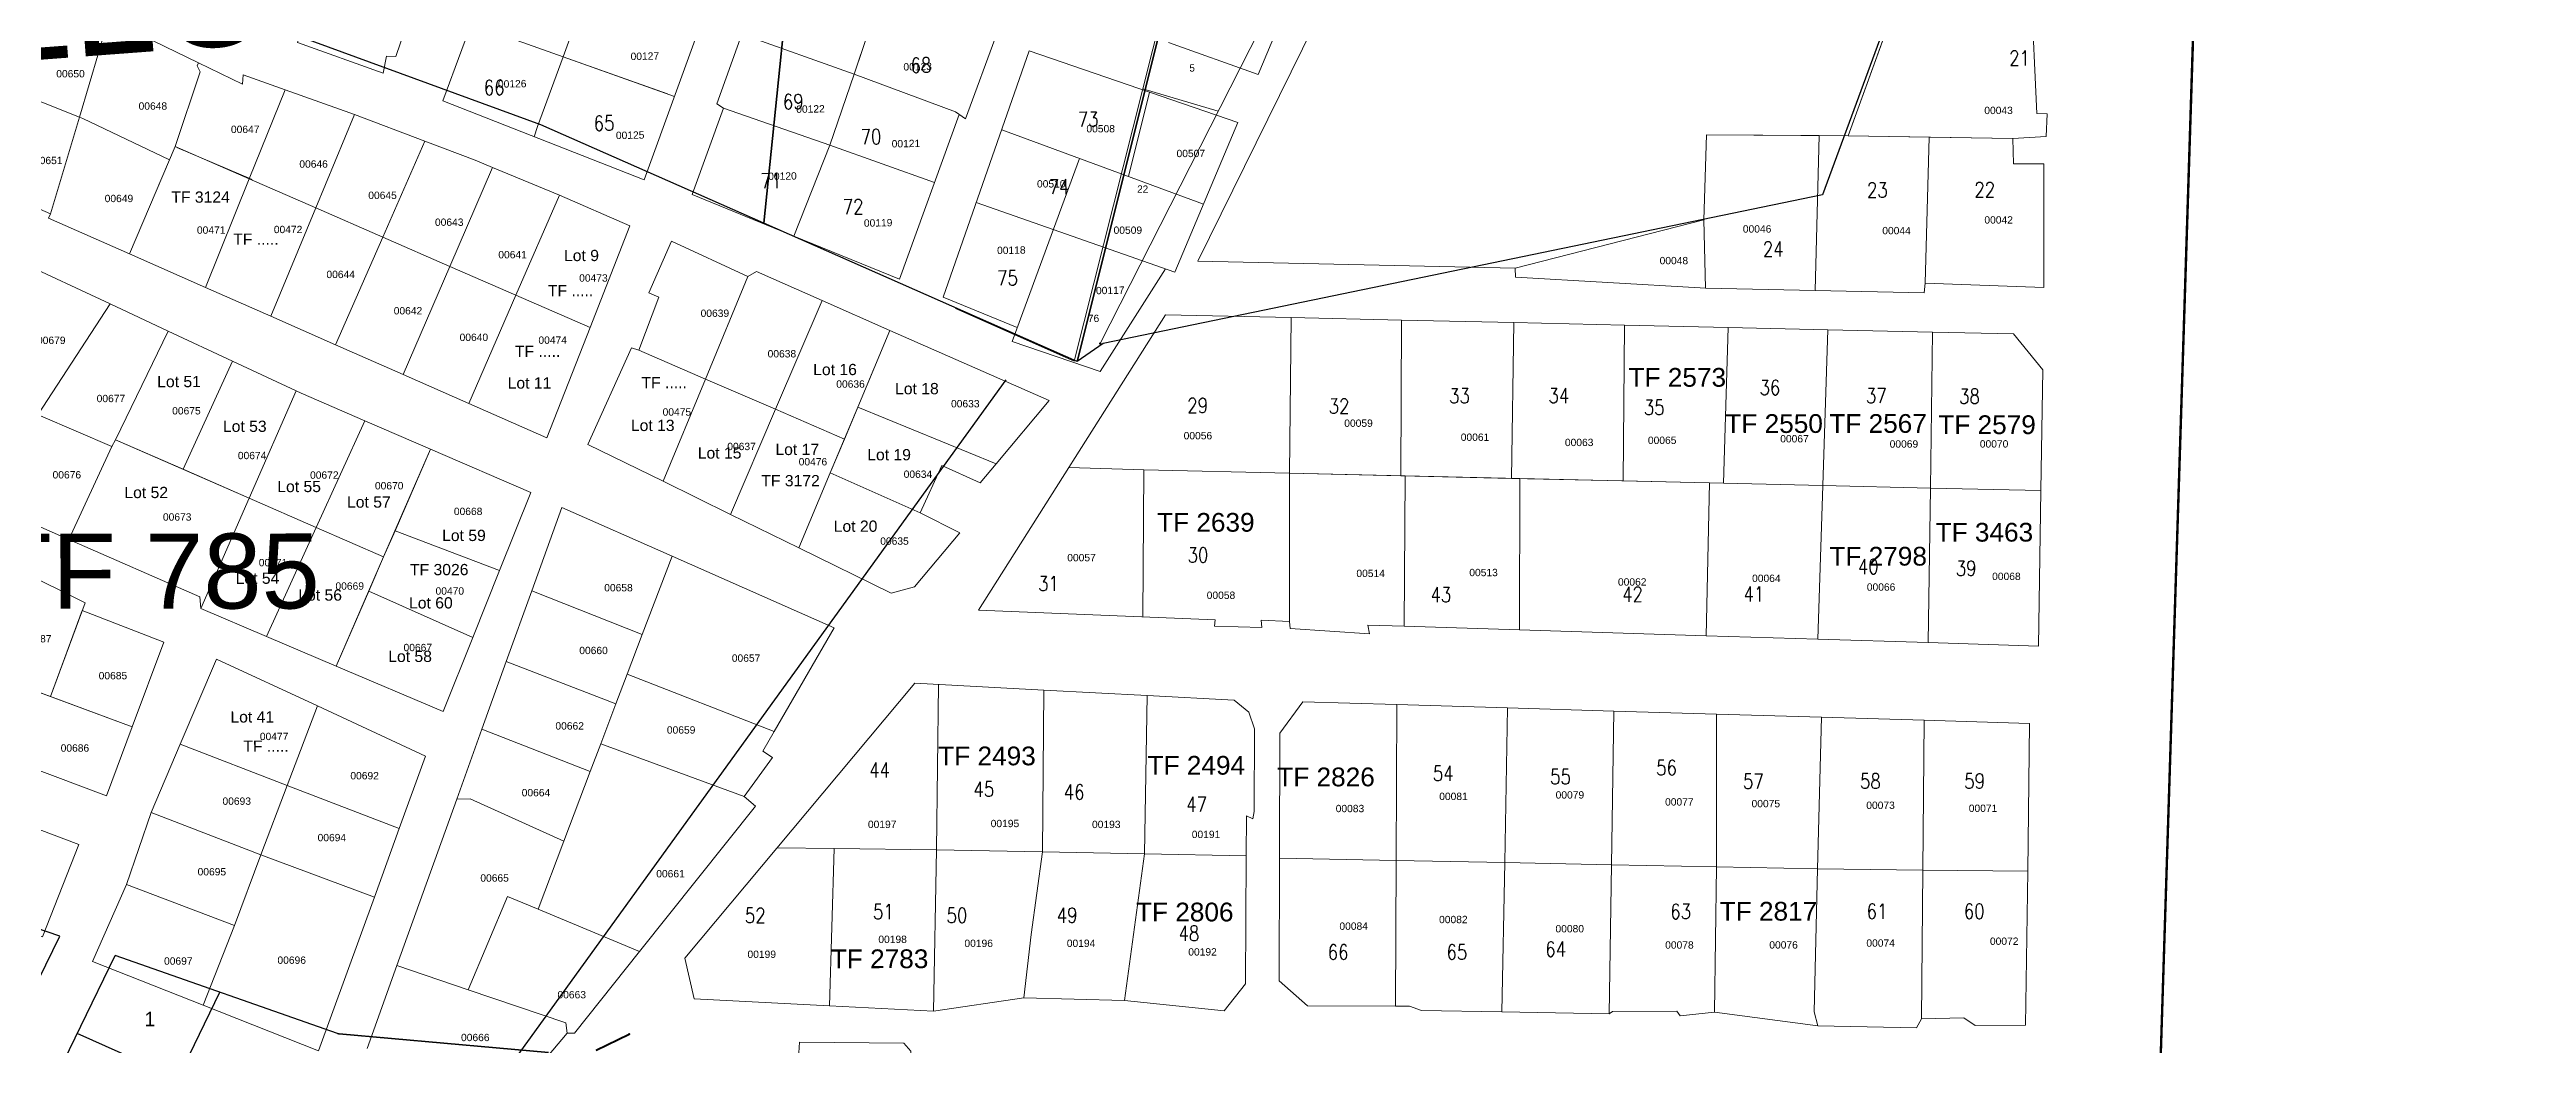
# Model space of a CAD drawing. Header units: metres. Extents: x 251686 to 255059, y 1627526 to 1631912.
# Drawn here: x 253972.7 to 254310, y 1629083.2 to 1629218.7 of the extents above; entities that cross this region are included whole.
import ezdxf
from ezdxf.enums import TextEntityAlignment as Align

# ---------------------------------------------------------------- set-up
doc = ezdxf.new("R2010")
doc.units = ezdxf.units.M
doc.header["$MEASUREMENT"] = 0
for name, color, linetype in [('A_revoir_niveau_0', 7, 'Continuous'), ('limites_parcelles', 7, 'Continuous'), ('limites_sections', 7, 'Continuous'), ('limites_tf', 7, 'Continuous'), ('numero_lot', 7, 'Continuous'), ('numero_parcelle', 7, 'Continuous'), ('toponymie', 7, 'Continuous')]:
    doc.layers.add(name, color=color, linetype=linetype)
for name, color, linetype, lineweight in [('CABA', 7, 'Continuous', 0), ('HT KS', 7, 'Continuous', 0), ('Limite L D TF', 5, 'Continuous', 13), ('Limite M  et R TF', 1, 'Continuous', 30), ('limites_communes_2025', 7, 'Continuous', 0), ('LimiteTF', 4, 'Continuous', 13), ('Numero_TF', 7, 'Continuous', 0)]:
    doc.layers.add(name, color=color, linetype=linetype, lineweight=lineweight)
doc.styles.add('Style-Arial', font='arial.ttf')
doc.styles.add('Style-ENGINEERING', font='ENGINEERING.shx')
doc.styles.add('Style-FANCY', font='times.ttf')
doc.styles.add('Style-STANDARD', font='STANDARD.shx')
doc.styles.add('Style-txt', font='txt.shx')

# ---------------------------------------------------------------- blocks, each defined once
blk = doc.blocks.new('*U77')
at = {"layer": 'LimiteTF', "color": 5, "linetype": 'Continuous', "lineweight": 30, "flags": 128}
blk.add_lwpolyline([(-0.308812, 3.310937), (0.259499, 3.204467), (-0.016426, 0.671559), (0.38039, 0.578517), (-0.283957, -2.731609), (-1.0193, -2.318982), (-2.099385, -1.801419), (-1.155663, 1.041844), (-0.787155, 0.968634), (-0.448727, 1.615235), (-0.308812, 3.310937)], dxfattribs=at)
blk.add_lwpolyline([(0.883889, 3.08725), (1.938323, 2.600222), (2.099351, 0.489791), (0.749538, -3.310934), (-0.283957, -2.731609), (0.883889, 3.08725)], close=True, dxfattribs=at)
blk = doc.blocks.new('*U132')
at = {"layer": 'CABA', "color": 7, "linetype": 'Continuous', "lineweight": 30}
blk.add_line((17.169073, -15.919818, 0.000009), (3.457599, -9.814429, 0.000009), dxfattribs=at)
at = {"layer": 'CABA', "color": 7, "linetype": 'Continuous', "lineweight": 40}
blk.add_line((74.113722, -12.098561, 0.000009), (78.603722, -9.908561, 0.000009), dxfattribs=at)
blk.add_line((74.113722, -12.098561, 0.000009), (78.603722, -9.908561, 0.000009), dxfattribs=at)
blk.add_line((74.113722, -12.098561, 0.000009), (78.603722, -9.908561, 0.000009), dxfattribs=at)
blk.add_point((78.603722, -9.908561, 0.000009), dxfattribs=at)
blk.add_point((78.603722, -9.908561, 0.000009), dxfattribs=at)
blk.add_point((78.603722, -9.908561, 0.000009), dxfattribs=at)
at = {"layer": 'Limite L D TF', "color": 7, "linetype": 'Continuous', "lineweight": 30}
for p, q in [((1.079906, 3.430932, 0.000009), (-3.806278, 5.141439, 0.000009)), ((38.896339, -9.807469, 0.000009), (8.633518, 0.786639, 0.000009)), ((67.607477, -12.408002, 0.000009), (39.137595, -9.859649, 0.000009)), ((39.137595, -9.859649, 0.000009), (67.607477, -12.408002, 0.000009))]:
    blk.add_line(p, q, dxfattribs=at)
at = {"layer": 'Limite L D TF', "color": 7, "linetype": 'Continuous', "lineweight": 0, "elevation": 0.000009, "flags": 128}
for points in [[(44.946182, -10.304933), (44.946182, -10.304933)], [(45.001891, -10.242691), (45.001891, -10.242691)]]:
    blk.add_lwpolyline(points, dxfattribs=at)
at = {"layer": 'Limite L D TF', "color": 7, "linetype": 'Continuous', "lineweight": 30, "extrusion": (0, 0, -1)}
blk.add_arc((-39.226749, -8.863631, -0.000009), 1, 275.114942, 289.293622, dxfattribs=at)
at = {"layer": 'Limite L D TF', "color": 7, "linetype": 'Continuous', "lineweight": 30}
blk.add_arc((39.226749, -8.863631, 0.000009), 1, 250.706378, 264.885058, dxfattribs=at)
at = {"layer": 'Limite M  et R TF', "color": 7, "linetype": 'Continuous', "lineweight": 30}
for p, q in [((129.886266, 79.203685, 0.000009), (35.413395, -51.462619, 0.000009)), ((-12.270213, -23.850446, 0.000009), (1.079906, 3.430932, 0.000009)), ((-5.322728, -27.797871, 0.000009), (8.633518, 0.786639, 0.000009)), ((8.388746, -33.90326, 0.000009), (22.889318, -4.20389, 0.000009)), ((74.113722, -12.098561, 0.000009), (78.603722, -9.908561, 0.000009))]:
    blk.add_line(p, q, dxfattribs=at)
at = {"layer": 'CABA', "color": 7, "linetype": 'Continuous', "lineweight": 13, "insert": (13.352987, -7.84454, 0.000009), "char_height": 1.999998, "attachment_point": 5, "line_spacing_factor": 0.6, "style": 'Style-FANCY'}
blk.add_mtext('\\FFANCY;1', dxfattribs=at)

msp = doc.modelspace()

# ---------------------------------------------------------------- linework, layer by layer
at = {"layer": 'A_revoir_niveau_0', "color": 2, "linetype": 'Continuous', "lineweight": 13}
msp.add_line((254131.85832, 1629210.287062), (254121.585709, 1629213.312945), dxfattribs=at)
at = {"layer": 'A_revoir_niveau_0', "color": 2, "linetype": 'Continuous', "lineweight": 13, "flags": 128}
for points in [[(254098.627959, 1629425.839571), (254136.913435, 1629412.355976), (254151.061412, 1629330.22282), (254112.231817, 1629176.252227), (254096.081092, 1629183.408315)], [(254136.943434, 1629412.355661), (254175.006574, 1629387.704449), (254202.897604, 1629360.04993), (254205.537452, 1629355.261934), (254115.787359, 1629178.665009)]]:
    msp.add_lwpolyline(points, dxfattribs=at)
at = {"layer": 'A_revoir_niveau_0', "color": 2, "linetype": 'Continuous', "lineweight": 40}
msp.add_point((254115.787359, 1629178.665009), dxfattribs=at)
at = {"layer": 'limites_communes_2025', "color": 3, "lineweight": 80, "flags": 128}
for points in [[(254309.9852, 1630253.9323), (254287.3632, 1630130.504), (254273.8695, 1629992.7881), (254275.8538, 1629906.666), (254274.2663, 1629583.2122), (254269.0256, 1629360.1716), (254255.5318, 1628934.7207)], [(254255.5318, 1628934.7207), (254269.0256, 1629360.1716)]]:
    msp.add_lwpolyline(points, dxfattribs=at)
at = {"layer": 'limites_parcelles', "color": 7, "lineweight": 0}
for p, q in [((254066.475264, 1629236.187132), (254053.667672, 1629200.915792)), ((254026.285993, 1629211.698587), (254033.605406, 1629231.628005)), ((254143.331596, 1629229.69749), (254137.272036, 1629215.285167)), ((254042.639888, 1629217.677009), (254046.039242, 1629226.968314)), ((254082.262024, 1629215.324004), (254085.966253, 1629226.309771)), ((254042.639888, 1629217.677009), (254030.11374, 1629222.120838)), ((254101.733166, 1629220.963342), (254097.457042, 1629209.222088)), ((254137.272036, 1629215.285167), (254125.079318, 1629219.621806)), ((254039.170884, 1629208.195333), (254042.639888, 1629217.677009)), ((254056.865183, 1629212.630384), (254042.639888, 1629217.677009)), ((254042.639888, 1629217.677009), (254057.800891, 1629212.298429)), ((254094.398405, 1629184.943096), (254106.118033, 1629218.483169)), ((254106.118033, 1629218.483169), (254134.513789, 1629208.724834)), ((254096.060386, 1629210.203659), (254082.262024, 1629215.324004)), ((254122.500142, 1629212.85338), (254119.611064, 1629201.387332)), ((254053.667672, 1629200.915792), (254026.285993, 1629211.698587)), ((254096.581656, 1629209.837309), (254088.429126, 1629187.389692)), ((254097.457042, 1629209.222088), (254096.060386, 1629210.203659)), ((254134.513789, 1629208.724834), (254125.943248, 1629188.340285)), ((254038.718482, 1629206.802723), (254039.170884, 1629208.195333)), ((254074.083167, 1629193.269591), (254078.962413, 1629205.640867)), ((254078.962413, 1629205.640867), (254093.223292, 1629200.590209)), ((254129.844511, 1629197.619219), (254102.363492, 1629207.738153)), ((254103.774644, 1629178.907525), (254112.983752, 1629203.82761)), ((254098.913568, 1629197.864915), (254125.943248, 1629188.340285)), ((254088.429126, 1629187.389692), (254074.083167, 1629193.269591)), ((254124.66131, 1629188.79201), (254115.778966, 1629174.831863)), ((254104.478322, 1629180.811696), (254094.398405, 1629184.943096)), ((254099.200857, 1629142.338007), (254124.6642, 1629182.569757)), ((254124.6642, 1629182.569757), (254141.796868, 1629182.182021)), ((254141.796868, 1629182.182021), (254141.557028, 1629160.97565)), ((254115.778966, 1629174.831863), (254103.774644, 1629178.907525)), ((254121.730005, 1629161.432227), (254111.487542, 1629161.750809)), ((254121.565452, 1629141.427196), (254121.730005, 1629161.432227)), ((254141.557028, 1629160.97565), (254121.730005, 1629161.432227)), ((254141.557028, 1629160.97565), (254141.574125, 1629140.78639)), ((254131.411644, 1629141.026204), (254099.200857, 1629142.338007)), ((254131.338945, 1629140.152467), (254131.411644, 1629141.026204)), ((254137.770174, 1629139.963503), (254131.338945, 1629140.152467)), ((254141.574125, 1629140.78639), (254137.682909, 1629140.994777)), ((254137.682909, 1629140.994777), (254137.770174, 1629139.963503)), ((254059.199926, 1629094.95421), (254090.557537, 1629132.37539)), ((254090.557537, 1629132.37539), (254108.100516, 1629131.442382)), ((254093.474577, 1629109.71153), (254093.765634, 1629132.20477)), ((254108.100516, 1629131.442382), (254107.94014, 1629109.435386)), ((253983.182082, 1629104.960459), (253986.546828, 1629114.776394)), ((254071.785887, 1629109.973898), (254079.569088, 1629109.879744)), ((254079.569088, 1629109.879744), (254078.909904, 1629088.471811)), ((254107.94014, 1629109.435386), (254093.474577, 1629109.71153)), ((254060.512418, 1629089.407642), (254059.199926, 1629094.95421)), ((254015.95877, 1629082.669079), (254020.012247, 1629093.935031)), ((254020.012247, 1629093.935031), (254029.718875, 1629090.658374)), ((254029.718875, 1629090.658374), (254043.040072, 1629086.161551)), ((254078.909904, 1629088.471811), (254060.512418, 1629089.407642)), ((254043.203296, 1629084.749449), (254038.548897, 1629079.223406)), ((254043.040072, 1629086.161551), (254043.203296, 1629084.749449))]:
    msp.add_line(p, q, dxfattribs=at)
at = {"layer": 'limites_parcelles', "color": 7, "linetype": 'Continuous', "lineweight": 0}
msp.add_line((253990.034138, 1629205.326226), (254000.290878, 1629200.973092), dxfattribs=at)
at = {"layer": 'limites_parcelles', "color": 7, "lineweight": 0, "flags": 128}
for points in [[(254240.30065, 1629269.602576), (254217.64577, 1629206.942067), (254198.329064, 1629207.058964), (254197.954553, 1629195.479842), (254172.270984, 1629188.927062), (254129.094279, 1629189.866994), (254208.34714, 1629350.743526), (254212.942177, 1629341.77079), (254223.076159, 1629346.988137), (254234.552309, 1629320.285121), (254233.100555, 1629318.091069), (254233.267196, 1629317.060403), (254231.603044, 1629316.690468), (254228.318979, 1629315.355585), (254240.30065, 1629269.602576)], [(254023.883417, 1629229.463058), (254019.852778, 1629217.723165), (254018.595494, 1629217.779701), (254018.150174, 1629215.461044), (254006.484604, 1629219.650845), (254011.459577, 1629233.998047), (254023.883417, 1629229.463058)], [(254242.533812, 1629226.701504), (254243.296677, 1629209.984606), (254244.725839, 1629209.942614), (254244.590961, 1629206.819301), (254240.041722, 1629206.572835), (254217.64577, 1629206.942067), (254224.900238, 1629227.006999), (254242.533812, 1629226.701504)], [(253993.008263, 1629216.849857), (253992.822565, 1629216.45196), (253993.225511, 1629215.661241), (253989.810682, 1629205.474483), (253989.043332, 1629203.671878), (253977.239627, 1629209.267982), (253976.778662, 1629209.453131), (253980.759159, 1629222.797433), (253993.008263, 1629216.849857)], [(254078.962413, 1629205.640867), (254064.503096, 1629210.690008), (254063.572498, 1629211.278243), (254066.987474, 1629220.770588), (254082.262024, 1629215.324004), (254078.962413, 1629205.640867)], [(254004.80251, 1629213.192923), (253999.916795, 1629201.06279), (253989.810682, 1629205.474483), (253993.225511, 1629215.661241), (253992.822565, 1629216.45196), (253993.008263, 1629216.849857), (253998.990144, 1629213.945344), (253999.086064, 1629215.242619), (254004.80251, 1629213.192923)], [(253972.853847, 1629196.295498), (253976.778662, 1629209.453131), (253977.239627, 1629209.267982), (253989.043332, 1629203.671878), (253983.585803, 1629190.851419), (253972.593814, 1629195.698159), (253972.853847, 1629196.295498)], [(254033.035948, 1629202.633405), (254027.224809, 1629189.141831), (254018.091394, 1629193.128905), (254023.838487, 1629206.190844), (254030.674396, 1629203.614193), (254033.035948, 1629202.633405)], [(254198.217242, 1629186.193228), (254197.954553, 1629195.479842), (254198.329064, 1629207.058964), (254213.678235, 1629206.966077), (254213.111976, 1629185.86113), (254198.217242, 1629186.193228)], [(254213.111976, 1629185.86113), (254213.678235, 1629206.966077), (254217.64577, 1629206.942067), (254228.632839, 1629206.760929), (254228.130705, 1629186.853718), (254227.982069, 1629185.52958), (254213.111976, 1629185.86113)], [(254228.130705, 1629186.853718), (254228.632839, 1629206.760929), (254240.041722, 1629206.572835), (254240.12094, 1629203.133639), (254244.248866, 1629203.112283), (254244.275632, 1629186.289208), (254228.130705, 1629186.853718)], [(254198.217242, 1629186.193228), (254197.494932, 1629186.209333), (254172.34674, 1629187.67079), (254172.270984, 1629188.927062), (254197.954553, 1629195.479842), (254198.217242, 1629186.193228)], [(254067.813931, 1629187.76126), (254062.024225, 1629173.804067), (254052.940763, 1629177.725026), (254055.663772, 1629184.956202), (254054.336297, 1629185.541402), (254057.391554, 1629192.576669), (254067.813931, 1629187.76126)], [(253963.983067, 1629172.620922), (253968.302547, 1629189.965419), (253980.977567, 1629184.038686), (253971.128446, 1629168.93243), (253967.770595, 1629170.400782), (253963.983067, 1629172.620922)], [(254077.905458, 1629184.505754), (254071.56341, 1629169.68639), (254062.024225, 1629173.804067), (254067.813931, 1629187.76126), (254068.999505, 1629188.431825), (254077.905458, 1629184.505754)], [(253971.128446, 1629168.93243), (253980.977567, 1629184.038686), (253988.891438, 1629180.338226), (253981.699226, 1629165.546033), (253981.177137, 1629164.61594), (253971.487426, 1629168.775451), (253971.128446, 1629168.93243)], [(254244.11572, 1629175.041975), (254243.857183, 1629158.619879), (254228.821514, 1629158.966121), (254229.130091, 1629180.205547), (254240.147375, 1629179.956211), (254244.11572, 1629175.041975)], [(254062.024225, 1629173.804067), (254056.252341, 1629159.889836), (254046.026884, 1629164.905201), (254051.946042, 1629178.04817), (254052.940763, 1629177.725026), (254062.024225, 1629173.804067)], [(253999.903475, 1629157.584829), (254006.315072, 1629172.206327), (254006.979517, 1629171.896804), (254015.668724, 1629168.138664), (254009.023968, 1629153.596193), (253999.903475, 1629157.584829)], [(253963.452838, 1629157.159836), (253971.128446, 1629168.93243), (253971.487426, 1629168.775451), (253981.177137, 1629164.61594), (253975.326087, 1629151.957698), (253963.452838, 1629157.159836)], [(254079.007438, 1629161.014782), (254074.737841, 1629150.823099), (254065.441972, 1629155.382521), (254071.56341, 1629169.68639), (254080.94391, 1629165.637211), (254079.007438, 1629161.014782)], [(254101.602093, 1629162.258991), (254099.44984, 1629159.690943), (254094.206084, 1629162.032249), (254091.278567, 1629155.593309), (254079.007438, 1629161.014782), (254082.771449, 1629169.999613), (254101.602093, 1629162.258991)], [(253975.326087, 1629151.957698), (253981.177137, 1629164.61594), (253981.699226, 1629165.546033), (253999.903475, 1629157.584829), (253993.312376, 1629142.55398), (253993.167945, 1629144.140477), (253975.326087, 1629151.957698)], [(254091.278567, 1629155.593309), (254096.65765, 1629152.856138), (254090.495545, 1629145.532515), (254087.327104, 1629144.648338), (254074.737841, 1629150.823099), (254079.007438, 1629161.014782), (254091.278567, 1629155.593309)], [(254157.313039, 1629160.61282), (254157.183998, 1629140.155685), (254152.214678, 1629140.312092), (254152.461909, 1629139.123282), (254141.660783, 1629139.834492), (254141.574125, 1629140.78639), (254141.557028, 1629160.97565), (254157.313039, 1629160.61282)], [(254030.356077, 1629138.610911), (254016.191278, 1629144.934978), (254018.208424, 1629149.579586), (254019.760471, 1629153.153272), (254033.992254, 1629147.727637), (254030.356077, 1629138.610911)], [(254071.397869, 1629125.82593), (254051.373722, 1629133.611152), (254053.430977, 1629139.031753), (254057.474556, 1629149.686062), (254079.56077, 1629139.93199), (254071.397869, 1629125.82593)], [(254053.430977, 1629139.031753), (254051.373722, 1629133.611152), (254049.839533, 1629129.568761), (254034.90859, 1629135.336897), (254038.376971, 1629144.976674), (254053.430977, 1629139.031753)], [(254049.839533, 1629129.568761), (254047.782278, 1629124.148159), (254046.34529, 1629120.361883), (254031.588844, 1629126.110223), (254034.90859, 1629135.336897), (254049.839533, 1629129.568761)], [(254071.397869, 1629125.82593), (254069.832953, 1629123.121646), (254071.162451, 1629122.271861), (254067.30029, 1629116.950326), (254047.782278, 1629124.148159), (254049.839533, 1629129.568761), (254051.373722, 1629133.611152), (254071.397869, 1629125.82593)], [(254121.834357, 1629109.170148), (254122.167232, 1629130.694257), (254134.001223, 1629130.064877), (254135.998253, 1629128.426396), (254136.809204, 1629126.183496), (254136.762894, 1629114.937634), (254136.572043, 1629113.943924), (254135.709108, 1629114.334226), (254135.672176, 1629108.905988), (254121.834357, 1629109.170148)], [(254156.179398, 1629129.474064), (254156.088708, 1629108.241932), (254140.192489, 1629108.549759), (254140.247093, 1629125.597454), (254143.389739, 1629129.855087), (254156.179398, 1629129.474064)], [(254042.748073, 1629110.88368), (254030.000298, 1629116.649624), (254028.170016, 1629116.60817), (254031.588844, 1629126.110223), (254046.34529, 1629120.361883), (254042.748073, 1629110.88368)], [(254067.30029, 1629116.950326), (254068.831767, 1629115.639035), (254053.04492, 1629095.849951), (254039.231405, 1629101.617712), (254042.748073, 1629110.88368), (254046.34529, 1629120.361883), (254047.782278, 1629124.148159), (254067.30029, 1629116.950326)], [(254042.748073, 1629110.88368), (254039.231405, 1629101.617712), (254035.076457, 1629103.352589), (254029.718875, 1629090.658374), (254020.012247, 1629093.935031), (254028.170016, 1629116.60817), (254030.000298, 1629116.649624), (254042.748073, 1629110.88368)], [(253993.615916, 1629088.541285), (253997.910031, 1629099.384172), (254001.474732, 1629109.003185), (254016.948346, 1629103.252547), (254009.352024, 1629082.338801), (253993.615916, 1629088.541285)], [(254093.070903, 1629087.751478), (254093.474577, 1629109.71153), (254107.94014, 1629109.435386), (254106.395953, 1629098.167925), (254105.403366, 1629089.560829), (254093.070903, 1629087.751478)], [(254106.395953, 1629098.167925), (254107.94014, 1629109.435386), (254121.834357, 1629109.170148), (254119.099165, 1629089.202503), (254105.403366, 1629089.560829), (254106.395953, 1629098.167925)], [(254132.670764, 1629087.784826), (254119.099165, 1629089.202503), (254121.834357, 1629109.170148), (254135.672176, 1629108.905988), (254135.553378, 1629091.44512), (254132.670764, 1629087.784826)], [(254156.088708, 1629108.241932), (254156.004073, 1629088.427309), (254144.001812, 1629088.44984), (254140.139033, 1629091.860106), (254140.192489, 1629108.549759), (254156.088708, 1629108.241932)], [(254156.004073, 1629088.427309), (254156.088708, 1629108.241932), (254170.858531, 1629107.955918), (254170.469771, 1629087.641764), (254159.551727, 1629087.841091), (254157.89352, 1629088.423762), (254156.004073, 1629088.427309)], [(254185.089208, 1629087.374862), (254185.406521, 1629107.674199), (254199.687565, 1629107.39765), (254199.441917, 1629087.616909), (254194.749079, 1629087.117975), (254194.281504, 1629087.70975), (254185.549703, 1629087.709133), (254185.089208, 1629087.374862)], [(254213.48008, 1629085.73975), (254199.441917, 1629087.616909), (254199.687565, 1629107.39765), (254213.449004, 1629107.105976), (254213.002389, 1629087.654448), (254213.48008, 1629085.73975)], [(254227.79163, 1629106.942205), (254227.628786, 1629086.707887), (254226.910788, 1629085.445546), (254213.48008, 1629085.73975), (254213.002389, 1629087.654448), (254213.449004, 1629107.105976), (254227.79163, 1629106.942205)], [(254227.628786, 1629086.707887), (254227.79163, 1629106.942205), (254242.070053, 1629106.779168), (254241.791654, 1629085.823932), (254234.912452, 1629085.771331), (254233.382998, 1629086.818037), (254227.628786, 1629086.707887)], [(254039.231405, 1629101.617712), (254053.04492, 1629095.849951), (254044.195488, 1629084.757035), (254043.203296, 1629084.749449), (254043.040072, 1629086.161551), (254029.718875, 1629090.658374), (254035.076457, 1629103.352589), (254039.231405, 1629101.617712)], [(254074.452076, 1629062.133607), (254074.744942, 1629082.074152), (254074.813393, 1629083.503516), (254089.023412, 1629083.374032), (254089.984414, 1629082.270059), (254089.531331, 1629061.778246), (254074.452076, 1629062.133607)]]:
    msp.add_lwpolyline(points, close=True, dxfattribs=at)
at = {"layer": 'limites_parcelles', "color": 7, "lineweight": 0}
for points in [[(254082.262024, 1629215.324004), (254066.987474, 1629220.770588), (254070.827111, 1629231.443328), (254085.966253, 1629226.309771)], [(253980.759159, 1629222.797433), (253976.778662, 1629209.453131), (253967.01019, 1629213.3767), (253972.710526, 1629227.153859)], [(253976.778662, 1629209.453131), (253972.853847, 1629196.295498), (253961.915785, 1629201.064018), (253967.01019, 1629213.3767)], [(254014.228296, 1629209.813202), (254008.957277, 1629197.116285), (253999.916795, 1629201.06279), (254004.80251, 1629213.192923)], [(254023.838487, 1629206.190844), (254018.091394, 1629193.128905), (254008.957277, 1629197.116285), (254014.228296, 1629209.813202)], [(254078.962413, 1629205.640867), (254074.083167, 1629193.269591), (254060.226972, 1629198.948754), (254064.503096, 1629210.690008)], [(253999.916795, 1629201.06279), (253993.961257, 1629186.27653), (253983.585803, 1629190.851419), (253989.810682, 1629205.474483)], [(254042.160745, 1629198.843741), (254036.230328, 1629185.210589), (254027.224809, 1629189.141831), (254033.035948, 1629202.633405)], [(254008.957277, 1629197.116285), (254002.833228, 1629182.364577), (253993.961257, 1629186.27653), (253999.916795, 1629201.06279)], [(254051.736655, 1629194.649049), (254046.313609, 1629180.808863), (254036.230328, 1629185.210589), (254042.160745, 1629198.843741)], [(254018.091394, 1629193.128905), (254011.645578, 1629178.478914), (254002.833228, 1629182.364577), (254008.957277, 1629197.116285)], [(254027.224809, 1629189.141831), (254020.878514, 1629174.407799), (254011.645578, 1629178.478914), (254018.091394, 1629193.128905)], [(254020.878514, 1629174.407799), (254027.224809, 1629189.141831), (254036.230328, 1629185.210589), (254029.816716, 1629170.466643)], [(254029.816716, 1629170.466643), (254036.230328, 1629185.210589), (254046.313609, 1629180.808863), (254040.427866, 1629165.787828)], [(254071.56341, 1629169.68639), (254077.905458, 1629184.505754), (254087.142591, 1629180.433687), (254080.94391, 1629165.637211)], [(254141.557028, 1629160.97565), (254141.796868, 1629182.182021), (254156.81778, 1629181.842076), (254156.70192, 1629160.626893)], [(254156.70192, 1629160.626893), (254156.81778, 1629181.842076), (254172.097091, 1629181.496284), (254171.79288, 1629160.279378)], [(253981.699226, 1629165.546033), (253988.891438, 1629180.338226), (253997.619018, 1629176.257282), (253990.901478, 1629161.521643)], [(254101.602093, 1629162.258991), (254082.771449, 1629169.999613), (254087.142591, 1629180.433687), (254108.823771, 1629170.875827)], [(254171.79288, 1629160.279378), (254172.097091, 1629181.496284), (254187.188107, 1629181.154753), (254187.005899, 1629159.929052)], [(254187.005899, 1629159.929052), (254187.188107, 1629181.154753), (254201.277602, 1629180.835888), (254200.638615, 1629159.615117)], [(254200.638615, 1629159.615117), (254201.277602, 1629180.835888), (254214.836288, 1629180.529036), (254214.166319, 1629159.303601)], [(254214.166319, 1629159.303601), (254214.836288, 1629180.529036), (254229.130091, 1629180.205547), (254228.821514, 1629158.966121)], [(253990.901478, 1629161.521643), (253997.619018, 1629176.257282), (254006.315072, 1629172.206327), (253999.903475, 1629157.584829)], [(254071.56341, 1629169.68639), (254065.441972, 1629155.382521), (254056.252341, 1629159.889836), (254062.024225, 1629173.804067)], [(254009.023968, 1629153.596193), (254015.668724, 1629168.138664), (254024.592406, 1629164.279112), (254018.208424, 1629149.579586)], [(254033.992254, 1629147.727637), (254019.760471, 1629153.153272), (254024.592406, 1629164.279112), (254038.239568, 1629158.376623)], [(254157.183998, 1629140.155685), (254157.313039, 1629160.61282), (254172.926711, 1629160.253268), (254172.880135, 1629139.661656)], [(254198.725786, 1629159.659166), (254198.285214, 1629138.862042), (254172.880135, 1629139.661656), (254172.926711, 1629160.253268)], [(254198.285214, 1629138.862042), (254198.725786, 1629159.659166), (254214.166319, 1629159.303601), (254213.505972, 1629138.382975)], [(254213.505972, 1629138.382975), (254214.166319, 1629159.303601), (254228.821514, 1629158.966121), (254228.515609, 1629137.910553)], [(254243.857183, 1629158.619879), (254243.523713, 1629137.438179), (254228.515609, 1629137.910553), (254228.821514, 1629158.966121)], [(253993.312376, 1629142.55398), (253999.903475, 1629157.584829), (254009.023968, 1629153.596193), (254002.245366, 1629138.76079)], [(254053.430977, 1629139.031753), (254038.376971, 1629144.976674), (254042.4576, 1629156.318094), (254057.474556, 1629149.686062)], [(254002.245366, 1629138.76079), (254009.023968, 1629153.596193), (254018.208424, 1629149.579586), (254011.755945, 1629134.72234)], [(253977.55257, 1629143.322054), (253972.868444, 1629130.563843), (253963.548732, 1629133.99848), (253968.549059, 1629147.809449)], [(254030.356077, 1629138.610911), (254026.335861, 1629128.531313), (254011.755945, 1629134.72234), (254016.191278, 1629144.934978)], [(253988.301991, 1629137.964488), (253983.985958, 1629126.466654), (253972.868444, 1629130.563843), (253977.178399, 1629142.30292)], [(254005.075839, 1629118.472517), (253990.511977, 1629124.087361), (253995.449532, 1629135.681732), (254009.195497, 1629129.30541)], [(253966.128072, 1629122.448127), (253969.774259, 1629131.704158), (253983.985958, 1629126.466654), (253980.457626, 1629117.067243)], [(254107.94014, 1629109.435386), (254108.100516, 1629131.442382), (254122.167232, 1629130.694257), (254121.834357, 1629109.170148)], [(254020.339183, 1629112.588), (254005.075839, 1629118.472517), (254009.195497, 1629129.30541), (254023.928916, 1629122.471039)], [(254156.088708, 1629108.241932), (254156.179398, 1629129.474064), (254171.261734, 1629129.024738), (254170.858531, 1629107.955918)], [(254170.858531, 1629107.955918), (254171.261734, 1629129.024738), (254185.733527, 1629128.593601), (254185.406521, 1629107.674199)], [(254185.406521, 1629107.674199), (254185.733527, 1629128.593601), (254199.717722, 1629128.17699), (254199.687565, 1629107.39765)], [(254199.687565, 1629107.39765), (254199.717722, 1629128.17699), (254213.989375, 1629127.751816), (254213.449004, 1629107.105976)], [(254213.449004, 1629107.105976), (254213.989375, 1629127.751816), (254227.955756, 1629127.335736), (254227.79163, 1629106.942205)], [(254227.79163, 1629106.942205), (254227.955756, 1629127.335736), (254242.337464, 1629126.907282), (254242.070053, 1629106.779168)], [(254005.075839, 1629118.472517), (254001.474732, 1629109.003185), (253986.546828, 1629114.776394), (253990.511977, 1629124.087361)], [(254016.948346, 1629103.252547), (254001.474732, 1629109.003185), (254005.075839, 1629118.472517), (254020.339183, 1629112.588)], [(254078.909904, 1629088.471811), (254079.569088, 1629109.879744), (254093.474577, 1629109.71153), (254093.070903, 1629087.751478)], [(254170.469771, 1629087.641764), (254170.858531, 1629107.955918), (254185.406521, 1629107.674199), (254185.089208, 1629087.374862)], [(253997.910031, 1629099.384172), (253993.615916, 1629088.541285), (253978.565618, 1629094.473453), (253983.182082, 1629104.960459)]]:
    msp.add_3dface(points, dxfattribs=at)
at = {"layer": 'limites_sections', "color": 112, "linetype": 'Continuous', "lineweight": 40, "flags": 128}
msp.add_lwpolyline([(254266.730159, 1629287.7978), (254255.5318, 1628934.7207), (254250.7693, 1628842.2487), (254252.604451, 1628732.803901), (254244.313956, 1628604.775537), (254169.035754, 1628626.001151), (253998.556975, 1628699.307072), (253949.11819, 1628726.583729), (253891.317458, 1628762.517835), (253742.585904, 1628844.838708), (253570.655215, 1628943.916078), (253545.430769, 1628958.160463), (253491.693527, 1628988.971109), (253568.742349, 1629208.536363), (253610.604382, 1629237.232821), (253645.724376, 1629332.796864), (253582.750222, 1629367.142066), (253662.593019, 1629378.69766), (253971.493519, 1629433.829493), (254024.768125, 1629444.484354), (254097.221642, 1629442.494943), (254172.484174, 1629409.319252), (254266.730159, 1629287.7978)], close=True, dxfattribs=at)
at = {"layer": 'limites_tf', "color": 5, "linetype": 'Continuous', "lineweight": 30, "flags": 128}
for points in [[(254093.751605, 1629427.45689), (254136.913464, 1629412.355812), (254151.199157, 1629330.260305), (254112.665313, 1629176.215756), (254069.975202, 1629195.012914), (254093.751605, 1629427.45689)], [(254136.913435, 1629412.355976), (254175.023833, 1629387.777886), (254202.967904, 1629360.176964), (254228.296245, 1629314.447831), (254240.099721, 1629269.374835), (254214.113685, 1629198.895332), (254116.206054, 1629178.625138), (254112.665236, 1629176.215448), (254151.199157, 1629330.260305), (254136.913435, 1629412.355976)]]:
    msp.add_lwpolyline(points, close=True, dxfattribs=at)
at = {"layer": 'numero_lot', "color": 7, "linetype": 'Continuous', "lineweight": 13, "flags": 128}
msp.add_lwpolyline([(253961.198, 1629116.301), (253976.707, 1629110.425), (253971.766, 1629097.862), (253961.862, 1629101.929), (253957.189, 1629110.391), (253961.198, 1629116.301)], close=True, dxfattribs=at)

# ---------------------------------------------------------------- block references
at = {"layer": 'CABA', "color": 7, "linetype": 'Continuous', "lineweight": 30}
msp.add_blockref('*U132', (253973.036647, 1629094.503069, 555362.685663), dxfattribs=at)
at = {"layer": 'limites_tf', "color": 5, "linetype": 'Continuous', "lineweight": 30, "xscale": 39.37, "yscale": 39.37, "zscale": 10, "rotation": 5.5081}
msp.add_blockref('*U77', (254070.78027, 1629303.132866), dxfattribs=at)

# ---------------------------------------------------------------- texts
at = {"layer": 'HT KS', "color": 7, "linetype": 'Continuous', "lineweight": 40, "style": 'Style-Arial'}
msp.add_text('CITE MILLONNAIRE', height=15, rotation=4.28, dxfattribs=at).set_placement((253886.587336, 1629225.974948), align=Align.TOP_LEFT)
at = {"layer": 'numero_lot', "color": 7, "linetype": 'Continuous', "lineweight": 0, "style": 'Style-STANDARD', "width": 0.888889}
for s, height, rotation, p in [('68', 2.042527, 1.0428, (254091.376649, 1629216.545419)), ('21', 2.031998, 0.13223, (254240.96466, 1629217.511419, 0.001982)), ('66', 2.042527, 1.0428, (254033.259038, 1629213.493021)), ('69', 2.042527, 1.0428, (254073.986708, 1629211.580255)), ('65', 2.042527, 1.0428, (254048.217734, 1629208.653403)), ('70', 2.042527, 1.0428, (254084.570593, 1629206.798459)), ('71', 2.042527, 1.0428, (254070.951211, 1629200.802173)), ('23', 2.031998, 0.13223, (254221.605396, 1629199.553601, 0.001982)), ('22', 2.031998, 0.13223, (254236.224162, 1629199.587339, 0.001982)), ('72', 2.042527, 1.0428, (254082.134319, 1629197.26853)), ('24', 2.031998, 0.13223, (254207.423391, 1629191.509576, 0.001982)), ('75', 2.042527, 1.0428, (254103.157937, 1629187.565489)), ('33', 2.031998, 0.13223, (254164.697573, 1629171.526996, 0.001982)), ('34', 2.031998, 0.13223, (254178.223347, 1629171.558211, 0.001982)), ('36', 2.031998, 0.13223, (254206.970682, 1629172.647101, 0.001982)), ('37', 2.031998, 0.13223, (254221.458555, 1629171.539335, 0.001982)), ('38', 2.031998, 0.13223, (254234.146129, 1629171.465884, 0.001982)), ('29', 2.031998, 0.13223, (254129.041553, 1629170.214033, 0.001982)), ('32', 2.031998, 0.13223, (254148.30585, 1629170.121751, 0.001982)), ('35', 2.031998, 0.13223, (254191.206412, 1629169.947276, 0.001982)), ('30', 2.031998, 0.13223, (254129.088574, 1629149.839655, 0.001982)), ('40', 2.031998, 0.13223, (254220.357497, 1629148.27265, 0.001982)), ('39', 2.031998, 0.13223, (254233.694988, 1629148.029948, 0.001982)), ('31', 2.031998, 0.13223, (254108.740437, 1629145.963931, 0.001982)), ('43', 2.031998, 0.13223, (254162.164201, 1629144.446327, 0.001982)), ('42', 2.031998, 0.13223, (254188.259382, 1629144.506551, 0.001982)), ('41', 2.031998, 0.13223, (254204.790884, 1629144.544704, 0.001982)), ('44', 2.042527, 0.0428, (254085.73223, 1629120.562303)), ('54', 2.042527, 0.0428, (254162.484683, 1629120.115148)), ('56', 2.042527, 0.0428, (254192.889359, 1629120.88509)), ('45', 2.042527, 0.0428, (254099.931707, 1629117.961265)), ('46', 2.042527, 0.0428, (254112.231678, 1629117.563126)), ('55', 2.042527, 0.0428, (254178.451178, 1629119.675106)), ('57', 2.042527, 0.0428, (254204.719, 1629119.042098)), ('58', 2.042527, 0.0428, (254220.649539, 1629119.053998)), ('59', 2.042527, 0.0428, (254234.837985, 1629119.064596)), ('47', 2.042527, 0.0428, (254128.894977, 1629115.899355)), ('52', 2.042527, 0.0428, (254068.804008, 1629100.761857)), ('51', 2.042527, 0.0428, (254086.256388, 1629101.279935)), ('50', 2.042527, 0.0428, (254096.270438, 1629100.782375)), ('49', 2.042527, 0.0428, (254111.28285, 1629100.793589)), ('63', 2.042527, 0.0428, (254194.822754, 1629101.303718)), ('61', 2.042527, 0.0428, (254221.551633, 1629101.323684)), ('60', 2.042527, 0.0428, (254234.786388, 1629101.333571)), ('48', 2.042527, 0.0428, (254127.858668, 1629098.331859)), ('66', 2.042527, 0.0428, (254148.177174, 1629095.770896)), ('65', 2.042527, 0.0428, (254164.33914, 1629095.782969)), ('64', 2.042527, 0.0428, (254177.799598, 1629096.173988))]:
    msp.add_text(s, height=height, rotation=rotation, dxfattribs=at).set_placement(p, align=Align.MIDDLE_CENTER)
at = {"layer": 'numero_lot', "color": 2, "linetype": 'Continuous', "lineweight": 0, "style": 'Style-STANDARD', "width": 0.888889}
for s, p in [('73', (254114.151194, 1629209.177328)), ('74', (254110.180704, 1629199.99757))]:
    msp.add_text(s, height=1.999994, rotation=0.3981, dxfattribs=at).set_placement(p, align=Align.MIDDLE_CENTER)
at = {"layer": 'numero_lot', "color": 7, "linetype": 'Continuous', "lineweight": 0, "style": 'Style-Arial'}
for s, p in [('Lot 9', (254042.770618, 1629191.398673)), ('Lot 16', (254076.698177, 1629175.867462)), ('Lot 51', (253987.37513, 1629174.229567)), ('Lot 11', (254035.09359, 1629174.039537)), ('Lot 18', (254087.846232, 1629173.268146)), ('Lot 13', (254051.877311, 1629168.258896)), ('Lot 53', (253996.327551, 1629168.139769)), ('Lot 17', (254071.555514, 1629164.990103)), ('Lot 15', (254060.980893, 1629164.509244)), ('Lot 19', (254084.05909, 1629164.266796)), ('Lot 52', (253982.906712, 1629159.127337)), ('Lot 55', (254003.724472, 1629159.941652)), ('Lot 57', (254013.224763, 1629157.821478)), ('Lot 59', (254026.169534, 1629153.278068)), ('Lot 20', (254079.49234, 1629154.53605)), ('Lot 54', (253998.05737, 1629147.45079)), ('Lot 56', (254006.587855, 1629145.157538)), ('Lot 60', (254021.666719, 1629144.097032)), ('Lot 58', (254018.836574, 1629136.806772)), ('Lot 41', (253997.345868, 1629128.565909))]:
    msp.add_text(s, height=1.531895, rotation=0.0428, dxfattribs=at).set_placement(p, align=Align.TOP_LEFT)
at = {"layer": 'numero_parcelle', "color": 5, "char_height": 1, "attachment_point": 1, "line_spacing_factor": 0.6, "style": 'Style-txt'}
for s, insert, rotation in [('\\fArial|b0|i0|c00|p39;00650', (253973.630304, 1629215.881742), 0.04279994), ('\\fArial|b0|i0|c00|p39;00127', (254051.825422, 1629218.241057), 1.04278386), ('\\fArial|b0|i0|c00|p39;00123', (254088.973043, 1629216.812982), 1.04278386), ('\\fArial|b0|i0|c00|p39;00126', (254033.76313, 1629214.475453), 1.04278386), ('\\fArial|b0|i0|c00|p39;00648', (253984.843613, 1629211.480027), 0.04279994), ('\\fArial|b0|i0|c00|p39;00122', (254074.380993, 1629211.048479), 1.04278386), ('\\fArial|b0|i0|c00|p39;00043', (254236.161506, 1629210.887366), 0.04279994), ('\\fArial|b0|i0|c00|p39;00647', (253997.416474, 1629208.305645), 0.04279994), ('\\fArial|b0|i0|c00|p39;00125', (254049.823621, 1629207.481755), 1.04278386), ('\\fArial|b0|i0|c00|p39;00121', (254087.378139, 1629206.336045), 1.04278386), ('\\fArial|b0|i0|c00|p39;00508', (254113.901894, 1629208.390728), 0.04279994), ('\\fArial|b0|i0|c00|p39;00651', (253970.602492, 1629204.069509), 0.04279994), ('\\fArial|b0|i0|c00|p39;00646', (254006.730919, 1629203.585177), 0.04279994), ('\\fArial|b0|i0|c00|p39;00120', (254070.564138, 1629201.905831), 1.04278386), ('\\fArial|b0|i0|c00|p39;00507', (254126.172019, 1629205.023885), 0.04279994), ('\\fArial|b0|i0|c00|p39;00649', (253980.224616, 1629198.895041), 0.04279994), ('\\fArial|b0|i0|c00|p39;00645', (254016.117923, 1629199.321614), 0.04279994), ('\\fArial|b0|i0|c00|p39;00510', (254107.171637, 1629200.885524), 0.04279994), ('\\fArial|b0|i0|c00|p39;00643', (254025.196083, 1629195.664159), 0.04279994), ('\\fArial|b0|i0|c00|p39;00119', (254083.5913, 1629195.544283), 1.04278386), ('\\fArial|b0|i0|c00|p39;00042', (254236.172647, 1629195.97411), 0.04279994), ('\\fArial|b0|i0|c00|p39;00471', (253992.783034, 1629194.590757), 0.04279994), ('\\fArial|b0|i0|c00|p39;00472', (254003.25713, 1629194.670847), 0.04279994), ('\\fArial|b0|i0|c00|p39;00118', (254101.728126, 1629191.819271), 1.04278386), ('\\fArial|b0|i0|c00|p39;00509', (254117.600984, 1629194.576349), 0.04279994), ('\\fArial|b0|i0|c00|p39;00046', (254203.282519, 1629194.746862), 0.04279994), ('\\fArial|b0|i0|c00|p39;00044', (254222.268865, 1629194.520485), 0.04279994), ('\\fArial|b0|i0|c00|p39;00644', (254010.420302, 1629188.553787), 0.04279994), ('\\fArial|b0|i0|c00|p39;00641', (254033.823774, 1629191.242673), 0.04279994), ('\\fArial|b0|i0|c00|p39;00048', (254191.950879, 1629190.43476), 0.04279994), ('\\fArial|b0|i0|c00|p39;00473', (254044.83236, 1629188.067528), 0.04279994), ('\\fArial|b0|i0|c00|p39;00642', (254019.584397, 1629183.603992), 0.04279994), ('\\fArial|b0|i0|c00|p39;00639', (254061.368065, 1629183.267483), 0.04279994), ('\\fArial|b0|i0|c00|p39;00679', (253971.011068, 1629179.580579), 0.04279994), ('\\fArial|b0|i0|c00|p39;00640', (254028.552912, 1629179.988482), 0.04279994), ('\\fArial|b0|i0|c00|p39;00474', (254039.285598, 1629179.607413), 0.04279994), ('\\fArial|b0|i0|c00|p39;00638', (254070.493744, 1629177.746956), 0.04279994), ('\\fArial|b0|i0|c00|p39;00677', (253979.133176, 1629171.656532), 0.04279994), ('\\fArial|b0|i0|c00|p39;00636', (254079.841634, 1629173.625704), 0.04279994), ('\\fArial|b0|i0|c00|p39;00675', (253989.412978, 1629169.985789), 0.04279994), ('\\fArial|b0|i0|c00|p39;00475', (254056.194771, 1629169.822525), 0.04279994), ('\\fArial|b0|i0|c00|p39;00633', (254095.467023, 1629170.95003), 0.04279994), ('\\fArial|b0|i0|c00|p39;00059', (254149.010404, 1629168.298801), 0.04279994), ('\\fArial|b0|i0|c00|p39;00637', (254065.000418, 1629165.126763), 0.04279994), ('\\fArial|b0|i0|c00|p39;00056', (254127.141513, 1629166.598706), 0.04279994), ('\\fArial|b0|i0|c00|p39;00061', (254164.873666, 1629166.386373), 0.04279994), ('\\fArial|b0|i0|c00|p39;00063', (254179.05376, 1629165.675326), 0.04279994), ('\\fArial|b0|i0|c00|p39;00065', (254190.355748, 1629165.967523), 0.04279994), ('\\fArial|b0|i0|c00|p39;00067', (254208.373785, 1629166.178307), 0.04279994), ('\\fArial|b0|i0|c00|p39;00069', (254223.274875, 1629165.467839), 0.04279994), ('\\fArial|b0|i0|c00|p39;00070', (254235.551082, 1629165.47701), 0.04279994), ('\\fArial|b0|i0|c00|p39;00674', (253998.357653, 1629163.893438), 0.04279994), ('\\fArial|b0|i0|c00|p39;00476', (254074.722717, 1629163.042976), 0.04279994), ('\\fArial|b0|i0|c00|p39;00676', (253973.128458, 1629161.266649), 0.04279994), ('\\fArial|b0|i0|c00|p39;00672', (254008.18873, 1629161.230501), 0.04279994), ('\\fArial|b0|i0|c00|p39;00670', (254017.021883, 1629159.776872), 0.04279994), ('\\fArial|b0|i0|c00|p39;00634', (254089.018961, 1629161.350619), 0.04279994), ('\\fArial|b0|i0|c00|p39;00673', (253988.154615, 1629155.525035), 0.04279994), ('\\fArial|b0|i0|c00|p39;00668', (254027.771927, 1629156.284318), 0.04279994), ('\\fArial|b0|i0|c00|p39;00635', (254085.827878, 1629152.24197), 0.04279994), ('\\fArial|b0|i0|c00|p39;00671', (254001.207023, 1629149.311976), 0.04279994), ('\\fArial|b0|i0|c00|p39;00057', (254111.292046, 1629149.989844), 0.04279994), ('\\fArial|b0|i0|c00|p39;00513', (254166.036578, 1629147.961516), 0.04279994), ('\\fArial|b0|i0|c00|p39;00669', (254011.650551, 1629146.121313), 0.04279994), ('\\fArial|b0|i0|c00|p39;00470', (254025.275771, 1629145.447724), 0.04279994), ('\\fArial|b0|i0|c00|p39;00658', (254048.242844, 1629145.892472), 0.04279994), ('\\fArial|b0|i0|c00|p39;00058', (254130.28205, 1629144.866389), 0.04279994), ('\\fArial|b0|i0|c00|p39;00514', (254150.665455, 1629147.843982), 0.04279994), ('\\fArial|b0|i0|c00|p39;00062', (254186.277872, 1629146.678342), 0.04279994), ('\\fArial|b0|i0|c00|p39;00064', (254204.542683, 1629147.173065), 0.04279994), ('\\fArial|b0|i0|c00|p39;00066', (254220.165128, 1629145.982016), 0.04279994), ('\\fArial|b0|i0|c00|p39;00068', (254237.227547, 1629147.438), 0.04279994), ('\\fArial|b0|i0|c00|p39;00687', (253969.098452, 1629138.941259), 0.04279994), ('\\fArial|b0|i0|c00|p39;00667', (254020.916863, 1629137.749664), 0.04279994), ('\\fArial|b0|i0|c00|p39;00660', (254044.847811, 1629137.34795), 0.04279994), ('\\fArial|b0|i0|c00|p39;00657', (254065.617966, 1629136.308845), 0.04279994), ('\\fArial|b0|i0|c00|p39;00685', (253979.406814, 1629133.920862), 0.04279994), ('\\fArial|b0|i0|c00|p39;00477', (254001.353322, 1629125.642585), 0.04279994), ('\\fArial|b0|i0|c00|p39;00662', (254041.599091, 1629127.074214), 0.04279994), ('\\fArial|b0|i0|c00|p39;00659', (254056.775677, 1629126.524748), 0.04279994), ('\\fArial|b0|i0|c00|p39;00686', (253974.233091, 1629124.063401), 0.04279994), ('\\fArial|b0|i0|c00|p39;00692', (254013.677698, 1629120.293247), 0.04279994), ('\\fArial|b0|i0|c00|p39;00664', (254037.010379, 1629117.988155), 0.04279994), ('\\fArial|b0|i0|c00|p39;00079', (254177.791692, 1629117.67886), 0.04279994), ('\\fArial|b0|i0|c00|p39;00693', (253996.26424, 1629116.830382), 0.04279994), ('\\fArial|b0|i0|c00|p39;00083', (254147.845474, 1629115.824622), 0.04279994), ('\\fArial|b0|i0|c00|p39;00081', (254161.941226, 1629117.478496), 0.04279994), ('\\fArial|b0|i0|c00|p39;00077', (254192.692921, 1629116.727873), 0.04279994), ('\\fArial|b0|i0|c00|p39;00075', (254204.46935, 1629116.49611), 0.04279994), ('\\fArial|b0|i0|c00|p39;00073', (254220.091036, 1629116.26726), 0.04279994), ('\\fArial|b0|i0|c00|p39;00071', (254234.046699, 1629115.860531), 0.04279994), ('\\fArial|b0|i0|c00|p39;00694', (254009.215723, 1629111.868249), 0.04279994), ('\\fArial|b0|i0|c00|p39;00197', (254084.149261, 1629113.667092), 0.04279994), ('\\fArial|b0|i0|c00|p39;00195', (254100.867012, 1629113.786549), 0.04279994), ('\\fArial|b0|i0|c00|p39;00193', (254114.66234, 1629113.660947), 0.04279994), ('\\fArial|b0|i0|c00|p39;00191', (254128.248032, 1629112.300702), 0.04279994), ('\\fArial|b0|i0|c00|p39;00695', (253992.876402, 1629107.2149), 0.04279994), ('\\fArial|b0|i0|c00|p39;00665', (254031.376337, 1629106.365154), 0.04279994), ('\\fArial|b0|i0|c00|p39;00661', (254055.328279, 1629106.947609), 0.04279994), ('\\fArial|b0|i0|c00|p39;00198', (254085.570496, 1629098.011887), 0.04279994), ('\\fArial|b0|i0|c00|p39;00196', (254097.292875, 1629097.468213), 0.04279994), ('\\fArial|b0|i0|c00|p39;00194', (254111.232072, 1629097.478626), 0.04279994), ('\\fArial|b0|i0|c00|p39;00084', (254148.35237, 1629099.808839), 0.04279994), ('\\fArial|b0|i0|c00|p39;00082', (254161.923394, 1629100.711224), 0.04279994), ('\\fArial|b0|i0|c00|p39;00080', (254177.771701, 1629099.457708), 0.04279994), ('\\fArial|b0|i0|c00|p39;00074', (254220.105051, 1629097.505409), 0.04279994), ('\\fArial|b0|i0|c00|p39;00072', (254236.928051, 1629097.758496), 0.04279994), ('\\fArial|b0|i0|c00|p39;00697', (253988.30982, 1629095.059822), 0.04279994), ('\\fArial|b0|i0|c00|p39;00696', (254003.751915, 1629095.177899), 0.04279994), ('\\fArial|b0|i0|c00|p39;00199', (254067.753319, 1629095.977542), 0.04279994), ('\\fArial|b0|i0|c00|p39;00192', (254127.771594, 1629096.302482), 0.04279994), ('\\fArial|b0|i0|c00|p39;00078', (254192.707475, 1629097.244383), 0.04279994), ('\\fArial|b0|i0|c00|p39;00076', (254206.88703, 1629097.254976), 0.04279994), ('\\fArial|b0|i0|c00|p39;00663', (254041.878959, 1629090.473158), 0.04279994), ('\\fArial|b0|i0|c00|p39;00666', (254028.747473, 1629084.64934), 0.04279994)]:
    msp.add_mtext(s, dxfattribs=dict(at, insert=insert, rotation=rotation))
at = {"layer": 'numero_parcelle', "color": 5, "lineweight": 0, "insert": (254115.196616, 1629186.347873), "char_height": 1, "attachment_point": 1, "rotation": 1.04278386, "line_spacing_factor": 0.6, "style": 'Style-txt'}
msp.add_mtext('\\fArial|b0|i0|c00|p39;00117', dxfattribs=at)
at = {"layer": 'numero_parcelle', "color": 5, "linetype": 'Continuous', "insert": (254114.086474, 1629182.549295), "char_height": 1, "attachment_point": 1, "rotation": 1.04278386, "line_spacing_factor": 0.6, "style": 'Style-STANDARD'}
msp.add_mtext('\\fArial|b0|i0|c00|p39;76', dxfattribs=at)
at = {"layer": 'numero_tf', "color": 4, "linetype": 'Continuous', "lineweight": 0, "style": 'Style-Arial'}
for s, height, p in [('TF 3124', 1.531895, (253989.297826, 1629199.348509)), ('TF .....', 1.531895, (253997.726484, 1629193.621093)), ('TF .....', 1.531895, (254040.568302, 1629186.615664)), ('TF .....', 1.531895, (254036.086703, 1629178.35355)), ('TF 2573', 2.553159, (254187.718004, 1629175.306049)), ('TF .....', 1.531895, (254053.317083, 1629174.084712)), ('TF 2550', 2.553159, (254200.901241, 1629169.016261)), ('TF 2567', 2.553159, (254215.056069, 1629169.026835)), ('TF 2579', 2.553159, (254229.895205, 1629168.858957)), ('TF 3172', 1.531895, (254069.629794, 1629160.735263)), ('TF 2639', 2.553159, (254123.521334, 1629155.564866)), ('TF 3463', 2.553159, (254229.531057, 1629154.218639)), ('TF 3026', 1.531895, (254021.790173, 1629148.624521)), ('TF 2798', 2.553159, (254215.069572, 1629150.950839)), ('TF .....', 1.531895, (253999.097497, 1629124.582439)), ('TF 2493', 2.553159, (254093.723574, 1629123.755942)), ('TF 2494', 2.553159, (254122.2273, 1629122.481717)), ('TF 2826', 2.553159, (254139.886534, 1629120.896314)), ('TF 2806', 2.553159, (254120.651095, 1629102.501525)), ('TF 2817', 2.553159, (254200.131967, 1629102.609046)), ('TF 2783', 2.553159, (254079.098469, 1629096.135528))]:
    msp.add_text(s, height=height, rotation=0.0428, dxfattribs=at).set_placement(p, align=Align.TOP_LEFT)
msp.add_text('TF 785', height=10.212634, rotation=0.0428, dxfattribs=at).set_placement((253964.331192, 1629142.532331))
at = {"layer": 'toponymie', "color": 2, "linetype": 'Continuous', "lineweight": 40, "style": 'Style-ENGINEERING'}
for s, p in [('5', (254128.297986, 1629216.17191)), ('22', (254121.562914, 1629199.669649))]:
    msp.add_text(s, height=1.000002, rotation=359.3981, dxfattribs=at).set_placement(p, align=Align.MIDDLE_CENTER)

doc.saveas('drawing.dxf')
